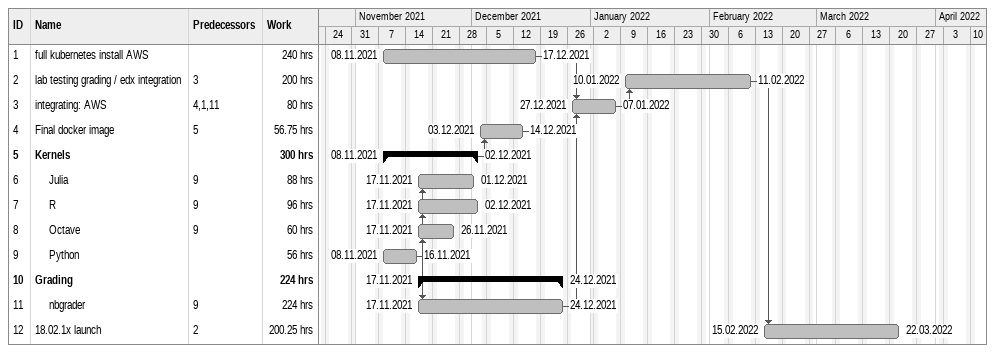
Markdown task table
| ID | Level | Task | Start | Finish | Predecessors | Work (h) |
|---|---|---|---|---|---|---|
| 1 | 1 | full kubernetes install AWS | 2021-11-08 | 2021-12-17 |  | 240 |
| 2 | 1 | lab testing grading / edx integration | 2022-01-10 | 2022-02-11 | 3 | 200 |
| 3 | 1 | integrating: AWS | 2021-12-27 | 2022-01-07 | 4, 1, 11 | 80 |
| 4 | 1 | Final docker image | 2021-12-03 | 2021-12-14 | 5 | 56.75 |
| 5 | 1 | **Kernels** | 2021-11-08 | 2021-12-02 |  | 300 |
| 6 | 2 | Julia | 2021-11-17 | 2021-12-01 | 9 | 88 |
| 7 | 2 | R | 2021-11-17 | 2021-12-02 | 9 | 96 |
| 8 | 2 | Octave | 2021-11-17 | 2021-11-26 | 9 | 60 |
| 9 | 2 | Python | 2021-11-08 | 2021-11-16 |  | 56 |
| 10 | 1 | **Grading** | 2021-11-17 | 2021-12-24 |  | 224 |
| 11 | 2 | nbgrader | 2021-11-17 | 2021-12-24 | 9 | 224 |
| 12 | 1 | 18.02.1x launch | 2022-02-15 | 2022-03-22 | 2 | 200.25 |
